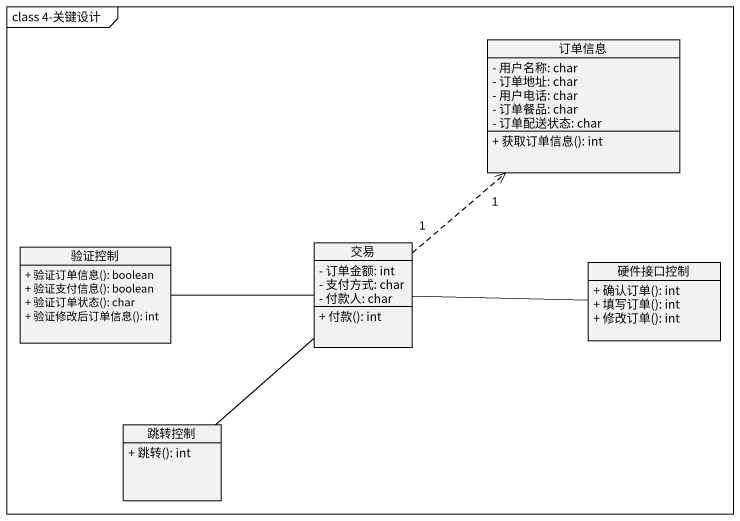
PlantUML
@startuml
mainframe class 4-关键设计
hide circle
hide empty members
skinparam classAttributeIconSize 0
class 订单信息 {
  - 用户名称: char
  - 订单地址: char
  - 用户电话: char
  - 订单餐品: char
  - 订单配送状态: char
  + 获取订单信息(): int
}
class 验证控制 {
  + 验证订单信息(): boolean
  + 验证支付信息(): boolean
  + 验证订单状态(): char
  + 验证修改后订单信息(): int
}
class 交易 {
  - 订单金额: int
  - 支付方式: char
  - 付款人: char
  + 付款(): int
}
class 硬件接口控制 {
  + 确认订单(): int
  + 填写订单(): int
  + 修改订单(): int
}
class 跳转控制 {
  + 跳转(): int
}
交易 "1" .up.> "1" 订单信息
交易 -left- 验证控制
交易 -right- 硬件接口控制
交易 -- 跳转控制
@enduml
